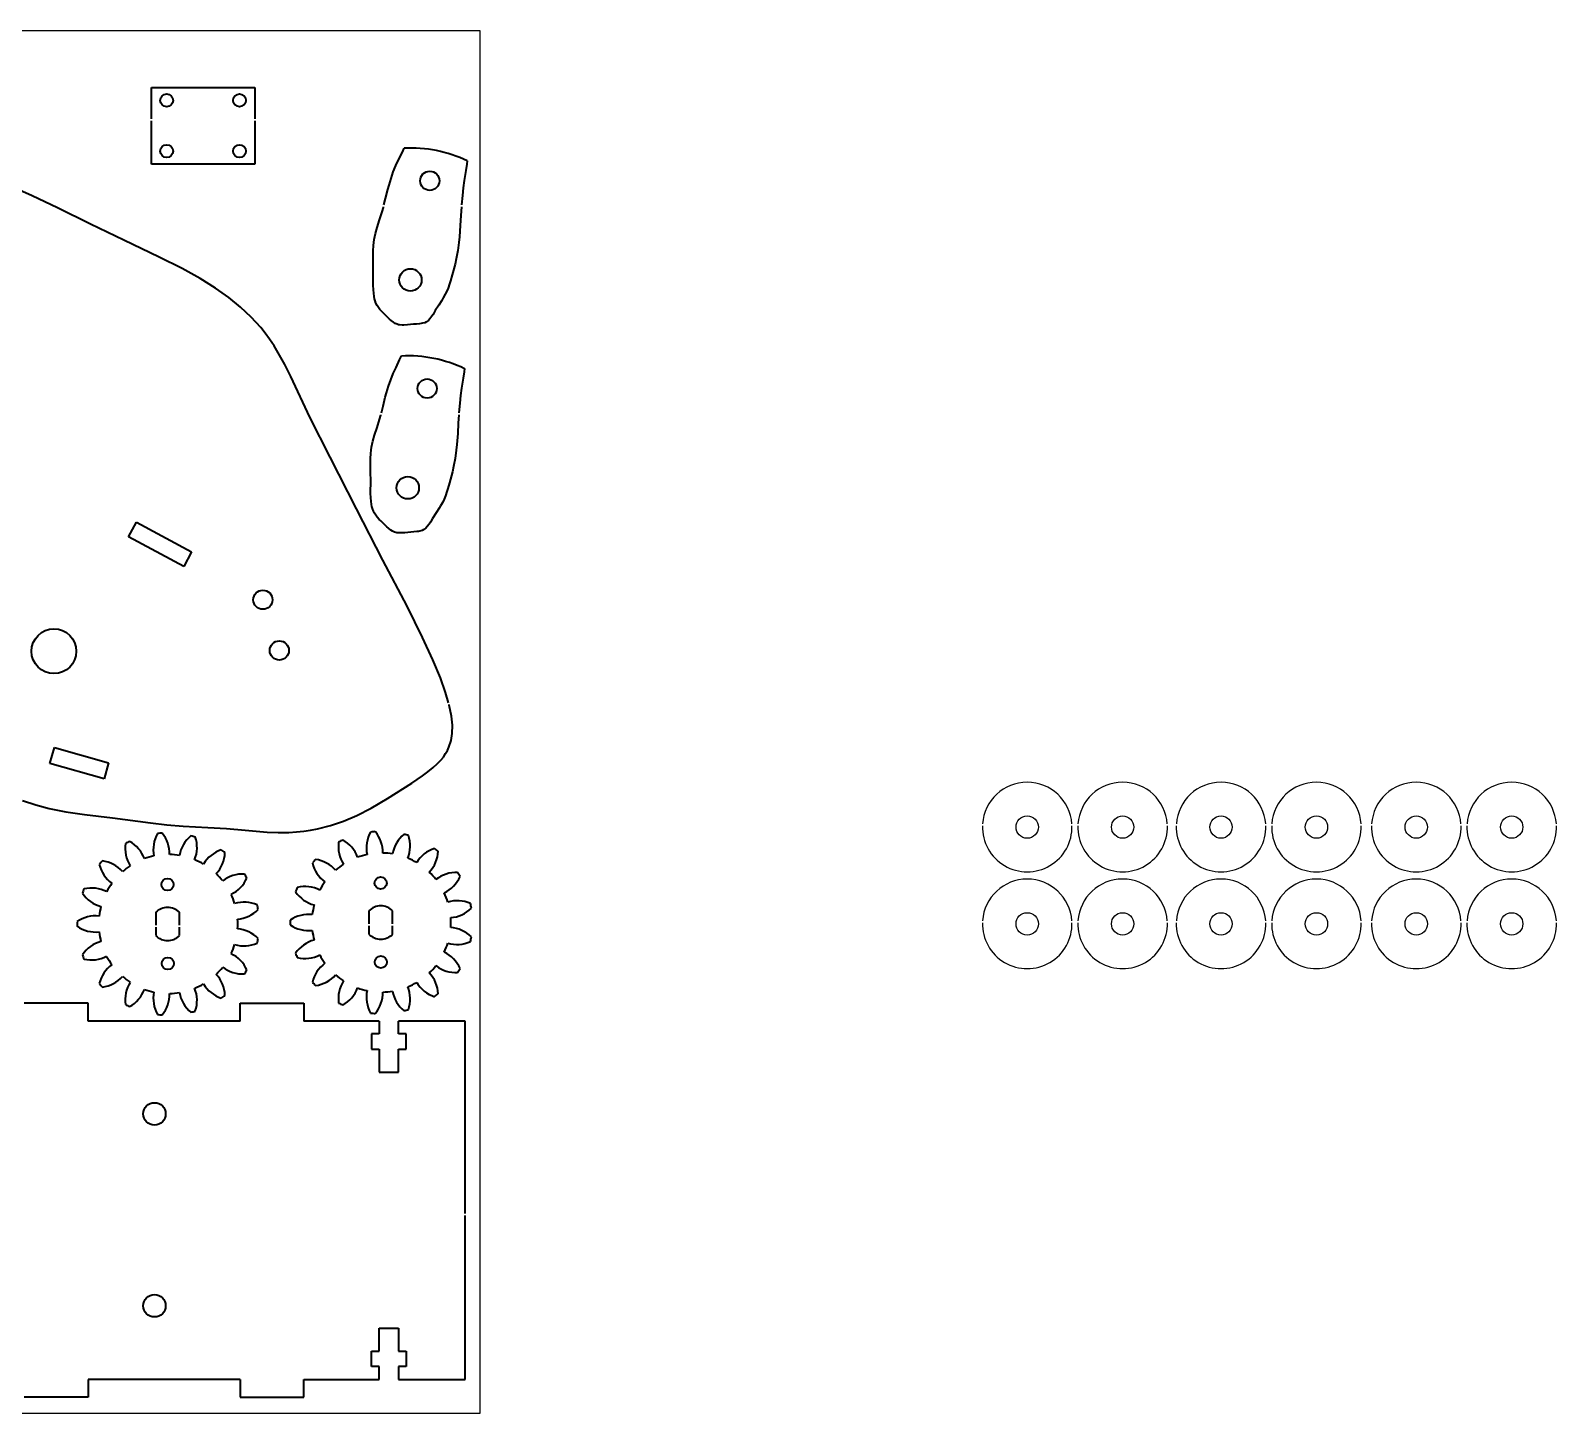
# Model space of a CAD drawing. Extents: x -539 to -18, y 355 to 571.
# Drawn here: x -256.5 to -17.9, y 355.1 to 571.4 of the extents above; entities that cross this region are included whole.
import ezdxf

# ---------------------------------------------------------------- set-up
doc = ezdxf.new("R2010")
doc.units = 0

msp = doc.modelspace()

# ---------------------------------------------------------------- linework, layer by layer
at = {"color": 7, "lineweight": 35, "ltscale": 0.404613}
for p, q in [((-237.64, 562.48), (-221.46, 562.48)), ((-221.46, 550.48), (-237.64, 550.48))]:
    msp.add_line(p, q, dxfattribs=at)
at = {"color": 7, "lineweight": 35, "ltscale": 0.3}
for p, q in [((-237.64, 557.55), (-237.64, 562.48)), ((-221.46, 562.48), (-221.46, 557.55)), ((-237.64, 550.48), (-237.64, 557.25)), ((-221.46, 557.25), (-221.46, 550.48))]:
    msp.add_line(p, q, dxfattribs=at)
at = {"color": 7, "lineweight": 35, "ltscale": 0.108846}
msp.add_line((-256.28, 545.51), (-260.26, 547.28), dxfattribs=at)
at = {"color": 7, "lineweight": 35, "ltscale": 0.10937}
msp.add_line((-252.34, 543.62), (-256.28, 545.51), dxfattribs=at)
at = {"color": 7, "lineweight": 35, "ltscale": 0.144489}
msp.add_line((-247.15, 541.07), (-252.34, 543.62), dxfattribs=at)
at = {"color": 7, "lineweight": 35, "ltscale": 0.144118}
msp.add_line((-241.96, 538.57), (-247.15, 541.07), dxfattribs=at)
at = {"color": 7, "lineweight": 35, "ltscale": 0.153781}
msp.add_line((-236.4, 535.93), (-241.96, 538.57), dxfattribs=at)
at = {"color": 7, "lineweight": 35, "ltscale": 0.099512}
msp.add_line((-232.84, 534.14), (-236.4, 535.93), dxfattribs=at)
at = {"color": 7, "lineweight": 35, "ltscale": 0.080516}
msp.add_line((-230.02, 532.59), (-232.84, 534.14), dxfattribs=at)
at = {"color": 7, "lineweight": 35, "ltscale": 0.070504}
msp.add_line((-227.62, 531.1), (-230.02, 532.59), dxfattribs=at)
at = {"color": 7, "lineweight": 35, "ltscale": 0.064162}
msp.add_line((-225.53, 529.62), (-227.62, 531.1), dxfattribs=at)
at = {"color": 7, "lineweight": 35, "ltscale": 0.05968}
msp.add_line((-223.68, 528.11), (-225.53, 529.62), dxfattribs=at)
at = {"color": 7, "lineweight": 35, "ltscale": 0.056721}
msp.add_line((-222.03, 526.56), (-223.68, 528.11), dxfattribs=at)
at = {"color": 7, "lineweight": 35, "ltscale": 0.055458}
msp.add_line((-220.54, 524.91), (-222.03, 526.56), dxfattribs=at)
at = {"color": 7, "lineweight": 35, "ltscale": 0.028355}
msp.add_line((-219.83, 524.03), (-220.54, 524.91), dxfattribs=at)
at = {"color": 7, "lineweight": 35, "ltscale": 0.028325}
msp.add_line((-219.16, 523.11), (-219.83, 524.03), dxfattribs=at)
at = {"color": 7, "lineweight": 35, "ltscale": 0.031642}
msp.add_line((-218.45, 522.06), (-219.16, 523.11), dxfattribs=at)
at = {"color": 7, "lineweight": 35, "ltscale": 0.031647}
msp.add_line((-217.79, 520.98), (-218.45, 522.06), dxfattribs=at)
at = {"color": 7, "lineweight": 35, "ltscale": 0.052129}
msp.add_line((-216.78, 519.16), (-217.79, 520.98), dxfattribs=at)
at = {"color": 7, "lineweight": 35, "ltscale": 0.052201}
msp.add_line((-215.85, 517.29), (-216.78, 519.16), dxfattribs=at)
at = {"color": 7, "lineweight": 35, "ltscale": 0.175771}
msp.add_line((-212.84, 510.94), (-215.85, 517.29), dxfattribs=at)
at = {"color": 7, "lineweight": 35, "ltscale": 0.175563}
msp.add_line((-209.67, 504.67), (-212.84, 510.94), dxfattribs=at)
at = {"color": 7, "lineweight": 35, "ltscale": 0.226382}
msp.add_line((-205.59, 496.58), (-209.67, 504.67), dxfattribs=at)
at = {"color": 7, "lineweight": 35, "ltscale": 0.225322}
msp.add_line((-201.44, 488.58), (-205.59, 496.58), dxfattribs=at)
at = {"color": 7, "lineweight": 35, "ltscale": 0.065}
for p, q in [((-241.21, 492.23), (-239.98, 494.51)), ((-231.35, 489.86), (-232.59, 487.57)), ((-253.5, 456.77), (-252.79, 459.27)), ((-244.32, 456.89), (-245.03, 454.39))]:
    msp.add_line(p, q, dxfattribs=at)
at = {"color": 7, "lineweight": 35, "ltscale": 0.245}
for p, q in [((-239.98, 494.51), (-231.35, 489.86)), ((-232.59, 487.57), (-241.21, 492.23))]:
    msp.add_line(p, q, dxfattribs=at)
at = {"color": 7, "lineweight": 35, "ltscale": 0.204065}
msp.add_line((-197.67, 481.35), (-201.44, 488.58), dxfattribs=at)
at = {"color": 7, "lineweight": 35, "ltscale": 0.136473}
msp.add_line((-195.23, 476.46), (-197.67, 481.35), dxfattribs=at)
at = {"color": 7, "lineweight": 35, "ltscale": 0.096187}
msp.add_line((-193.61, 472.97), (-195.23, 476.46), dxfattribs=at)
at = {"color": 7, "lineweight": 35, "ltscale": 0.075459}
msp.add_line((-192.46, 470.18), (-193.61, 472.97), dxfattribs=at)
at = {"color": 7, "lineweight": 35, "ltscale": 0.061854}
msp.add_line((-191.63, 467.85), (-192.46, 470.18), dxfattribs=at)
at = {"color": 7, "lineweight": 35, "ltscale": 0.051486}
for p, q in [((-191.18, 466.27), (-191.63, 467.85)), ((-191.07, 465.87), (-191.1, 465.97))]:
    msp.add_line(p, q, dxfattribs=at)
at = {"color": 7, "lineweight": 35, "ltscale": 0.042912}
msp.add_line((-190.73, 464.19), (-191.07, 465.87), dxfattribs=at)
at = {"color": 7, "lineweight": 35, "ltscale": 0.036245}
msp.add_line((-190.58, 462.74), (-190.73, 464.19), dxfattribs=at)
at = {"color": 7, "lineweight": 35, "ltscale": 0.028605}
msp.add_line((-190.77, 460.35), (-190.6, 461.48), dxfattribs=at)
at = {"color": 7, "lineweight": 35, "ltscale": 0.03156}
msp.add_line((-190.6, 461.48), (-190.58, 462.74), dxfattribs=at)
at = {"color": 7, "lineweight": 35, "ltscale": 0.22}
for p, q in [((-252.79, 459.27), (-244.32, 456.89)), ((-245.03, 454.39), (-253.5, 456.77))]:
    msp.add_line(p, q, dxfattribs=at)
at = {"color": 7, "lineweight": 35, "ltscale": 0.015902}
msp.add_line((-191.99, 457.78), (-191.63, 458.31), dxfattribs=at)
at = {"color": 7, "lineweight": 35, "ltscale": 0.014152}
msp.add_line((-191.63, 458.31), (-191.35, 458.8), dxfattribs=at)
at = {"color": 7, "lineweight": 35, "ltscale": 0.014106}
msp.add_line((-191.35, 458.8), (-191.11, 459.31), dxfattribs=at)
at = {"color": 7, "lineweight": 35, "ltscale": 0.027365}
msp.add_line((-191.11, 459.31), (-190.77, 460.35), dxfattribs=at)
at = {"color": 7, "lineweight": 35, "ltscale": 0.026128}
msp.add_line((-194.39, 455.47), (-193.57, 456.13), dxfattribs=at)
at = {"color": 7, "lineweight": 35, "ltscale": 0.020767}
msp.add_line((-193.57, 456.13), (-192.96, 456.69), dxfattribs=at)
at = {"color": 7, "lineweight": 35, "ltscale": 0.020501}
msp.add_line((-192.96, 456.69), (-192.39, 457.28), dxfattribs=at)
at = {"color": 7, "lineweight": 35, "ltscale": 0.016082}
msp.add_line((-192.39, 457.28), (-191.99, 457.78), dxfattribs=at)
at = {"color": 7, "lineweight": 35, "ltscale": 0.111783}
msp.add_line((-200.72, 451.31), (-196.94, 453.7), dxfattribs=at)
at = {"color": 7, "lineweight": 35, "ltscale": 0.051594}
msp.add_line((-196.94, 453.7), (-195.23, 454.85), dxfattribs=at)
at = {"color": 7, "lineweight": 35, "ltscale": 0.026137}
msp.add_line((-195.23, 454.85), (-194.39, 455.47), dxfattribs=at)
at = {"color": 7, "lineweight": 35, "ltscale": 0.054675}
msp.add_line((-257.8, 450.97), (-255.72, 450.29), dxfattribs=at)
at = {"color": 7, "lineweight": 35, "ltscale": 0.074821}
msp.add_line((-203.3, 449.8), (-200.72, 451.31), dxfattribs=at)
at = {"color": 7, "lineweight": 35, "ltscale": 0.054699}
msp.add_line((-255.72, 450.29), (-253.61, 449.73), dxfattribs=at)
at = {"color": 7, "lineweight": 35, "ltscale": 0.065713}
msp.add_line((-253.61, 449.73), (-251.03, 449.21), dxfattribs=at)
at = {"color": 7, "lineweight": 35, "ltscale": 0.074628}
msp.add_line((-251.03, 449.21), (-248.08, 448.78), dxfattribs=at)
at = {"color": 7, "lineweight": 35, "ltscale": 0.109846}
msp.add_line((-248.08, 448.78), (-243.71, 448.28), dxfattribs=at)
at = {"color": 7, "lineweight": 35, "ltscale": 0.056515}
msp.add_line((-207.6, 447.76), (-205.52, 448.66), dxfattribs=at)
at = {"color": 7, "lineweight": 35, "ltscale": 0.062434}
msp.add_line((-205.52, 448.66), (-203.3, 449.8), dxfattribs=at)
at = {"color": 7, "lineweight": 35, "ltscale": 0.150166}
msp.add_line((-243.71, 448.28), (-237.76, 447.49), dxfattribs=at)
at = {"color": 7, "lineweight": 35, "ltscale": 0.063837}
msp.add_line((-237.76, 447.49), (-235.22, 447.19), dxfattribs=at)
at = {"color": 7, "lineweight": 35, "ltscale": 0.063835}
msp.add_line((-235.22, 447.19), (-232.68, 446.98), dxfattribs=at)
at = {"color": 7, "lineweight": 35, "ltscale": 0.096272}
msp.add_line((-232.68, 446.98), (-228.83, 446.77), dxfattribs=at)
at = {"color": 7, "lineweight": 35, "ltscale": 0.073693}
msp.add_line((-228.83, 446.77), (-225.89, 446.59), dxfattribs=at)
at = {"color": 7, "lineweight": 35, "ltscale": 0.073701}
msp.add_line((-225.89, 446.59), (-222.95, 446.33), dxfattribs=at)
at = {"color": 7, "lineweight": 35, "ltscale": 0.085399}
msp.add_line((-222.95, 446.33), (-219.55, 446.05), dxfattribs=at)
at = {"color": 7, "lineweight": 35, "ltscale": 0.028971}
msp.add_line((-214.97, 446.07), (-213.82, 446.18), dxfattribs=at)
at = {"color": 7, "lineweight": 35, "ltscale": 0.027011}
msp.add_line((-213.82, 446.18), (-212.75, 446.33), dxfattribs=at)
at = {"color": 7, "lineweight": 35, "ltscale": 0.02705}
msp.add_line((-212.75, 446.33), (-211.68, 446.53), dxfattribs=at)
at = {"color": 7, "lineweight": 35, "ltscale": 0.052979}
msp.add_line((-211.68, 446.53), (-209.63, 447.06), dxfattribs=at)
at = {"color": 7, "lineweight": 35, "ltscale": 0.053768}
msp.add_line((-209.63, 447.06), (-207.6, 447.76), dxfattribs=at)
at = {"color": 7, "lineweight": 35, "ltscale": 0.042798}
msp.add_line((-219.55, 446.05), (-217.84, 445.98), dxfattribs=at)
at = {"color": 7, "lineweight": 35, "ltscale": 0.042853}
msp.add_line((-217.84, 445.98), (-216.13, 446), dxfattribs=at)
at = {"color": 7, "lineweight": 35, "ltscale": 0.028938}
msp.add_line((-216.13, 446), (-214.97, 446.07), dxfattribs=at)
at = {"color": 7, "lineweight": 35, "ltscale": 0.091344}
for p, q in [((-236.95, 433.5), (-236.95, 431.48)), ((-233.25, 431.48), (-233.25, 433.5)), ((-203.62, 433.73), (-203.62, 431.7)), ((-199.92, 431.7), (-199.92, 433.73)), ((-236.95, 431.18), (-236.95, 429.85)), ((-233.25, 429.85), (-233.25, 431.18)), ((-203.62, 431.4), (-203.62, 430.07)), ((-199.92, 430.07), (-199.92, 431.4))]:
    msp.add_line(p, q, dxfattribs=at)
at = {"color": 7, "lineweight": 35, "ltscale": 0.25}
for p, q in [((-247.54, 419.28), (-257.54, 419.28)), ((-223.78, 419.28), (-213.78, 419.28)), ((-247.54, 357.68), (-257.54, 357.68)), ((-223.78, 357.68), (-213.78, 357.68))]:
    msp.add_line(p, q, dxfattribs=at)
at = {"color": 7, "lineweight": 35, "ltscale": 0.07}
for p, q in [((-247.54, 416.48), (-247.54, 419.28)), ((-223.78, 416.48), (-223.78, 419.28)), ((-213.78, 419.28), (-213.78, 416.48)), ((-247.54, 360.48), (-247.54, 357.68)), ((-223.78, 360.48), (-223.78, 357.68)), ((-213.78, 357.68), (-213.78, 360.48))]:
    msp.add_line(p, q, dxfattribs=at)
at = {"color": 7, "lineweight": 35}
for p, q in [((-223.78, 416.48), (-247.54, 416.48)), ((-188.58, 386.42), (-188.58, 416.48)), ((-188.58, 360.48), (-188.58, 386.12)), ((-223.78, 360.48), (-247.54, 360.48))]:
    msp.add_line(p, q, dxfattribs=at)
at = {"color": 7, "lineweight": 35, "ltscale": 0.294211}
for p, q in [((-202.01, 416.48), (-213.78, 416.48)), ((-213.78, 360.48), (-202.01, 360.48))]:
    msp.add_line(p, q, dxfattribs=at)
at = {"color": 7, "lineweight": 35, "ltscale": 0.05}
for p, q in [((-202.01, 416.48), (-202.01, 414.48)), ((-199.01, 414.48), (-199.01, 416.48)), ((-202.01, 360.48), (-202.01, 362.48)), ((-199.01, 362.48), (-199.01, 360.48))]:
    msp.add_line(p, q, dxfattribs=at)
at = {"color": 7, "lineweight": 35, "ltscale": 0.260672}
for p, q in [((-188.58, 416.48), (-199.01, 416.48)), ((-199.01, 360.48), (-188.58, 360.48))]:
    msp.add_line(p, q, dxfattribs=at)
at = {"color": 7, "lineweight": 35, "ltscale": 0.03}
for p, q in [((-202.01, 414.48), (-203.21, 414.48)), ((-197.81, 414.48), (-199.01, 414.48)), ((-203.21, 412.08), (-202.01, 412.08)), ((-199.01, 412.08), (-197.81, 412.08)), ((-203.21, 364.88), (-202.01, 364.88)), ((-199.01, 364.88), (-197.81, 364.88)), ((-202.01, 362.48), (-203.21, 362.48)), ((-197.81, 362.48), (-199.01, 362.48))]:
    msp.add_line(p, q, dxfattribs=at)
at = {"color": 7, "lineweight": 35, "ltscale": 0.06}
for p, q in [((-203.21, 414.48), (-203.21, 412.08)), ((-197.81, 412.08), (-197.81, 414.48)), ((-203.21, 362.48), (-203.21, 364.88)), ((-197.81, 364.88), (-197.81, 362.48))]:
    msp.add_line(p, q, dxfattribs=at)
at = {"color": 7, "lineweight": 35, "ltscale": 0.09}
for p, q in [((-202.01, 412.08), (-202.01, 408.48)), ((-199.01, 408.48), (-199.01, 412.08)), ((-202.01, 364.88), (-202.01, 368.48)), ((-199.01, 368.48), (-199.01, 364.88))]:
    msp.add_line(p, q, dxfattribs=at)
at = {"color": 7, "lineweight": 35, "ltscale": 0.075}
for p, q in [((-202.01, 408.48), (-199.01, 408.48)), ((-202.01, 368.48), (-199.01, 368.48))]:
    msp.add_line(p, q, dxfattribs=at)
msp.add_lwpolyline([(-433.26, 571.37), (-186.28, 571.37), (-186.28, 355.14), (-433.26, 355.14)], close=True)
at = {"color": 7, "lineweight": 35}
for points in [[(-201.27, 544.09), (-201.01, 545.11), (-200.67, 546.51), (-200.48, 547.21), (-200.17, 548.24), (-199.81, 549.25), (-199.41, 550.24), (-198.98, 551.15), (-198.4, 552.36), (-198.14, 552.97)], [(-188.27, 550.99), (-188.34, 550.49), (-188.49, 549.5), (-188.75, 547.93), (-188.9, 546.76), (-189.02, 545.59), (-189.14, 544.09)], [(-189.16, 543.79), (-189.24, 542.44), (-189.34, 540.86), (-189.46, 539.12), (-189.55, 538.25), (-189.73, 536.96), (-189.97, 535.68), (-190.16, 534.84), (-190.61, 533.15), (-190.87, 532.22), (-191.02, 531.77), (-191.26, 531.09), (-191.46, 530.6), (-191.68, 530.12), (-192, 529.55), (-192.22, 529.18), (-192.7, 528.44), (-193.25, 527.58), (-193.6, 526.98), (-193.79, 526.69), (-194.08, 526.29), (-194.33, 526.03), (-194.61, 525.82), (-194.91, 525.68), (-195.23, 525.59), (-195.48, 525.54), (-195.74, 525.51), (-196.2, 525.47), (-196.67, 525.43), (-197.6, 525.33), (-198.15, 525.29), (-198.42, 525.29), (-198.82, 525.33), (-199.02, 525.37), (-199.21, 525.43), (-199.51, 525.57), (-199.8, 525.75), (-200.17, 526.04), (-200.4, 526.25), (-200.87, 526.7), (-201.36, 527.17), (-201.6, 527.41), (-201.92, 527.77), (-202.15, 528.06), (-202.34, 528.36), (-202.52, 528.73), (-202.66, 529.12), (-202.74, 529.44), (-202.81, 529.77), (-202.88, 530.29), (-202.93, 530.8), (-202.95, 531.53), (-202.95, 532.01), (-202.94, 532.96), (-202.95, 535.26), (-202.98, 536.37), (-202.97, 536.92), (-202.93, 537.74), (-202.87, 538.22), (-202.8, 538.69), (-202.59, 539.64), (-202.34, 540.57), (-201.95, 541.79), (-201.56, 543.01), (-201.36, 543.71), (-201.34, 543.79)], [(-201.68, 511.6), (-201.42, 512.62), (-201.08, 514.03), (-200.89, 514.73), (-200.58, 515.75), (-200.22, 516.76), (-199.82, 517.75), (-199.39, 518.66), (-198.82, 519.87), (-198.55, 520.48)], [(-188.68, 518.5), (-188.75, 518), (-188.9, 517.02), (-189.16, 515.44), (-189.31, 514.28), (-189.43, 513.1), (-189.55, 511.6)], [(-189.57, 511.3), (-189.65, 509.96), (-189.75, 508.38), (-189.87, 506.63), (-189.96, 505.76), (-190.14, 504.47), (-190.38, 503.19), (-190.58, 502.35), (-191.02, 500.66), (-191.28, 499.74), (-191.43, 499.28), (-191.67, 498.6), (-191.87, 498.11), (-192.09, 497.63), (-192.41, 497.07), (-192.63, 496.7), (-193.11, 495.96), (-193.66, 495.09), (-194.01, 494.49), (-194.2, 494.2), (-194.5, 493.8), (-194.75, 493.54), (-195.03, 493.34), (-195.32, 493.2), (-195.64, 493.1), (-195.89, 493.06), (-196.15, 493.02), (-196.61, 492.98), (-197.08, 492.95), (-198.01, 492.84), (-198.56, 492.81), (-198.83, 492.81), (-199.24, 492.84), (-199.43, 492.89), (-199.62, 492.95), (-199.92, 493.08), (-200.21, 493.26), (-200.58, 493.55), (-200.82, 493.77), (-201.28, 494.22), (-201.77, 494.69), (-202.01, 494.92), (-202.34, 495.29), (-202.56, 495.57), (-202.75, 495.88), (-202.93, 496.24), (-203.07, 496.63), (-203.15, 496.96), (-203.22, 497.28), (-203.29, 497.8), (-203.34, 498.32), (-203.36, 499.04), (-203.36, 499.52), (-203.35, 500.47), (-203.36, 502.78), (-203.39, 503.88), (-203.38, 504.43), (-203.34, 505.25), (-203.28, 505.73), (-203.21, 506.21), (-203.01, 507.15), (-202.75, 508.08), (-202.36, 509.31), (-201.97, 510.53), (-201.77, 511.22), (-201.75, 511.3)]]:
    msp.add_lwpolyline(points, dxfattribs=at)
for centre, radius in [((-235.24, 560.45), 1), ((-223.86, 560.45), 1), ((-235.24, 552.51), 1), ((-223.86, 552.51), 1), ((-194.11, 547.88), 1.5), ((-197.14, 532.37), 1.75), ((-194.52, 515.39), 1.5), ((-197.55, 499.88), 1.75), ((-220.2, 482.37), 1.5), ((-252.88, 474.32), 3.5), ((-217.63, 474.44), 1.5), ((-201.79, 438.08), 0.95), ((-235.13, 437.85), 0.95), ((-235.08, 425.49), 0.95), ((-201.75, 425.72), 0.95), ((-237.16, 401.98), 1.75), ((-237.16, 371.98), 1.75)]:
    msp.add_circle(centre, radius, dxfattribs=at)
for centre in [(-100.7, 446.83), (-85.78, 446.83), (-70.4, 446.83), (-55.48, 446.83), (-39.87, 446.83), (-24.95, 446.83), (-100.7, 431.69), (-85.78, 431.69), (-70.4, 431.69), (-55.48, 431.69), (-39.87, 431.69), (-24.95, 431.69)]:
    msp.add_circle(centre, 1.75)
for centre, radius, start, end in [((-197.14, 532.37), 20.62, 64.5228, 92.7599), ((-197.55, 499.88), 20.62, 64.5228, 92.7599), ((-236.64, 443.54), 5.1, 171.8962, 212.6361), ((-235.01, 431.67), 14.25, 115.0004, 117.9408), ((-243.51, 440.12), 5.1, 20.305, 61.045), ((-232.24, 443.33), 5.1, 150.7197, 191.4597), ((-235.01, 431.67), 14.25, 93.8239, 96.7643), ((-239.88, 442.62), 5.1, 359.1286, 39.8685), ((-228.22, 441.54), 5.1, 129.5432, 170.2832), ((-235.01, 431.67), 14.25, 72.6474, 75.5879), ((-235.6, 443.64), 5.1, 337.9521, 18.6921), ((-203.31, 443.77), 5.1, 171.8962, 212.6361), ((-201.68, 431.9), 14.25, 115.0004, 117.9408), ((-210.18, 440.35), 5.1, 20.305, 61.045), ((-198.91, 443.56), 5.1, 150.7197, 191.4597), ((-201.68, 431.9), 14.25, 93.8239, 96.7643), ((-206.55, 442.85), 5.1, 359.1286, 39.8685), ((-194.89, 441.77), 5.1, 129.5432, 170.2832), ((-201.68, 431.9), 14.25, 72.6474, 75.5879), ((-202.27, 443.87), 5.1, 337.9521, 18.6921), ((-235.01, 431.67), 14.25, 136.1768, 139.1173), ((-245.99, 436.49), 5.1, 41.4815, 82.2215), ((-235.01, 431.67), 10.87, 101.8252, 109.9395), ((-235.01, 431.67), 10.87, 80.6487, 88.763), ((-235.01, 431.67), 10.87, 59.4722, 67.5866), ((-225.11, 438.42), 5.1, 108.3668, 149.1067), ((-231.23, 443.04), 5.1, 316.7756, 357.5156), ((-235.01, 431.67), 14.25, 51.471, 54.4114), ((-201.68, 431.9), 14.25, 136.1768, 139.1173), ((-212.66, 436.71), 5.1, 41.4815, 82.2215), ((-201.68, 431.9), 10.87, 101.8252, 109.9395), ((-201.68, 431.9), 10.87, 80.6487, 88.763), ((-201.68, 431.9), 10.87, 59.4722, 67.5866), ((-191.78, 438.65), 5.1, 108.3668, 149.1067), ((-197.9, 443.27), 5.1, 316.7756, 357.5156), ((-201.68, 431.9), 14.25, 51.471, 54.4114), ((-240.82, 442.15), 5.1, 193.0726, 233.8126), ((-235.01, 431.67), 10.87, 123.0017, 131.116), ((-235.01, 431.67), 10.87, 38.2958, 46.4101), ((-223.35, 434.39), 5.1, 87.1903, 127.9303), ((-235.01, 431.67), 14.25, 30.2945, 33.2349), ((-207.49, 442.38), 5.1, 193.0726, 233.8126), ((-201.68, 431.9), 10.87, 123.0017, 131.116), ((-201.68, 431.9), 10.87, 38.2958, 46.4101), ((-190.01, 434.62), 5.1, 87.1903, 127.9303), ((-194.05, 441.14), 5.1, 295.5992, 336.3391), ((-201.68, 431.9), 14.25, 30.2945, 33.2349), ((-235.01, 431.67), 14.25, 157.3533, 160.2937), ((-246.98, 432.2), 5.1, 62.658, 103.398), ((-235.01, 431.67), 10.87, 144.1781, 152.2925), ((-227.38, 440.91), 5.1, 295.5992, 336.3391), ((-201.68, 431.9), 14.25, 157.3533, 160.2937), ((-210.88, 439.58), 5.1, 214.2491, 254.9891), ((-213.65, 432.43), 5.1, 62.658, 103.398), ((-201.68, 431.9), 10.87, 144.1781, 152.2925), ((-244.21, 439.35), 5.1, 214.2491, 254.9891), ((-235.01, 431.67), 10.87, 165.3546, 173.4689), ((-235.1, 431.67), 2.6, 44.6398, 135.3602), ((-235.01, 431.67), 10.87, 17.1193, 25.2336), ((-223.15, 429.99), 5.1, 66.0138, 106.7538), ((-235.01, 431.67), 14.25, 9.118, 12.0585), ((-201.68, 431.9), 10.87, 165.3546, 173.4689), ((-201.77, 431.9), 2.6, 44.6398, 135.3602), ((-201.68, 431.9), 10.87, 17.1193, 25.2336), ((-189.82, 430.22), 5.1, 66.0138, 106.7538), ((-201.68, 431.9), 14.25, 9.118, 12.0585), ((-246.37, 427.84), 5.1, 83.8344, 124.5744), ((-235.01, 431.67), 14.25, 178.5298, 181.4702), ((-224.56, 437.53), 5.1, 274.4227, 315.1627), ((-235.01, 431.67), 10.87, 355.9428, 4.0572), ((-213.04, 428.07), 5.1, 83.8344, 124.5744), ((-201.68, 431.9), 14.25, 178.5298, 181.4702), ((-191.23, 437.75), 5.1, 274.4227, 315.1627), ((-201.68, 431.9), 10.87, 355.9428, 4.0572), ((-246.37, 435.51), 5.1, 235.4256, 276.1656), ((-235.01, 431.67), 10.87, 186.5311, 194.6454), ((-235.1, 431.67), 2.6, 224.6398, 315.3602), ((-224.56, 425.82), 5.1, 44.8373, 85.5773), ((-213.04, 435.73), 5.1, 235.4256, 276.1656), ((-201.68, 431.9), 10.87, 186.5311, 194.6454), ((-201.77, 431.9), 2.6, 224.6398, 315.3602), ((-191.23, 426.05), 5.1, 44.8373, 85.5773), ((-201.68, 431.9), 14.25, 347.9415, 350.882), ((-244.21, 424), 5.1, 105.0109, 145.7509), ((-235.01, 431.67), 10.87, 334.7664, 342.8807), ((-223.15, 433.35), 5.1, 253.2462, 293.9862), ((-235.01, 431.67), 14.25, 347.9415, 350.882), ((-210.88, 424.23), 5.1, 105.0109, 145.7509), ((-201.68, 431.9), 14.25, 199.7063, 202.6467), ((-201.68, 431.9), 10.87, 334.7664, 342.8807), ((-194.05, 422.67), 5.1, 23.6609, 64.4008), ((-189.82, 433.58), 5.1, 253.2462, 293.9862), ((-235.01, 431.67), 14.25, 199.7063, 202.6467), ((-246.98, 431.15), 5.1, 256.602, 297.342), ((-240.82, 421.19), 5.1, 126.1874, 166.9274), ((-235.01, 431.67), 10.87, 207.7075, 215.8219), ((-235.01, 431.67), 10.87, 313.5899, 321.7042), ((-223.35, 428.96), 5.1, 232.0697, 272.8097), ((-227.38, 422.44), 5.1, 23.6609, 64.4008), ((-213.65, 431.37), 5.1, 256.602, 297.342), ((-207.49, 421.42), 5.1, 126.1874, 166.9274), ((-201.68, 431.9), 10.87, 207.7075, 215.8219), ((-201.68, 431.9), 10.87, 313.5899, 321.7042), ((-190.01, 429.18), 5.1, 232.0697, 272.8097), ((-201.68, 431.9), 14.25, 326.7651, 329.7055), ((-235.01, 431.67), 14.25, 220.8827, 223.8232), ((-245.99, 426.86), 5.1, 277.7785, 318.5185), ((-235.01, 431.67), 10.87, 228.884, 236.9983), ((-236.64, 419.8), 5.1, 147.3639, 188.1038), ((-235.01, 431.67), 10.87, 292.4134, 300.5278), ((-225.11, 424.92), 5.1, 210.8933, 251.6332), ((-231.23, 420.3), 5.1, 2.4844, 43.2244), ((-235.01, 431.67), 14.25, 326.7651, 329.7055), ((-201.68, 431.9), 14.25, 220.8827, 223.8232), ((-212.66, 427.09), 5.1, 277.7785, 318.5185), ((-201.68, 431.9), 10.87, 228.884, 236.9983), ((-203.31, 420.03), 5.1, 147.3639, 188.1038), ((-201.68, 431.9), 10.87, 292.4134, 300.5278), ((-191.78, 425.15), 5.1, 210.8933, 251.6332), ((-197.9, 420.53), 5.1, 2.4844, 43.2244), ((-243.51, 423.22), 5.1, 298.955, 339.695), ((-235.01, 431.67), 10.87, 250.0605, 258.1748), ((-232.24, 420.02), 5.1, 168.5403, 209.2803), ((-239.88, 420.72), 5.1, 320.1315, 0.8714), ((-235.01, 431.67), 10.87, 271.237, 279.3513), ((-228.22, 421.8), 5.1, 189.7168, 230.4568), ((-235.6, 419.71), 5.1, 341.3079, 22.0479), ((-235.01, 431.67), 14.25, 305.5886, 308.529), ((-210.18, 423.45), 5.1, 298.955, 339.695), ((-201.68, 431.9), 10.87, 250.0605, 258.1748), ((-198.91, 420.24), 5.1, 168.5403, 209.2803), ((-206.55, 420.95), 5.1, 320.1315, 0.8714), ((-201.68, 431.9), 10.87, 271.237, 279.3513), ((-194.89, 422.03), 5.1, 189.7168, 230.4568), ((-202.27, 419.93), 5.1, 341.3079, 22.0479), ((-201.68, 431.9), 14.25, 305.5886, 308.529), ((-235.01, 431.67), 14.25, 242.0592, 244.9996), ((-235.01, 431.67), 14.25, 284.4121, 287.3526), ((-201.68, 431.9), 14.25, 242.0592, 244.9996), ((-201.68, 431.9), 14.25, 263.2357, 266.1761), ((-201.68, 431.9), 14.25, 284.4121, 287.3526), ((-235.01, 431.67), 14.25, 263.2357, 266.1761)]:
    msp.add_arc(centre, radius, start, end, dxfattribs=at)
for centre, start, end in [((-100.7, 446.83), 3.9795, 176.0205), ((-85.78, 446.83), 3.9795, 176.0205), ((-70.4, 446.83), 3.9795, 176.0205), ((-55.48, 446.83), 3.9795, 176.0205), ((-39.87, 446.83), 3.9795, 176.0205), ((-24.95, 446.83), 3.9795, 176.0205), ((-100.7, 446.83), 178.4791, 1.5209), ((-85.78, 446.83), 178.4791, 1.5209), ((-70.4, 446.83), 178.4791, 1.5209), ((-55.48, 446.83), 178.4791, 1.5209), ((-39.87, 446.83), 178.4791, 1.5209), ((-24.95, 446.83), 178.4791, 1.5209), ((-100.7, 431.69), 3.9795, 176.0205), ((-85.78, 431.69), 3.9795, 176.0205), ((-70.4, 431.69), 3.9795, 176.0205), ((-55.48, 431.69), 3.9795, 176.0205), ((-39.87, 431.69), 3.9795, 176.0205), ((-24.95, 431.69), 3.9795, 176.0205), ((-100.7, 431.69), 178.4791, 1.5209), ((-85.78, 431.69), 178.4791, 1.5209), ((-70.4, 431.69), 178.4791, 1.5209), ((-55.48, 431.69), 178.4791, 1.5209), ((-39.87, 431.69), 178.4791, 1.5209), ((-24.95, 431.69), 178.4791, 1.5209)]:
    msp.add_arc(centre, 7, start, end)

doc.saveas('drawing.dxf')
